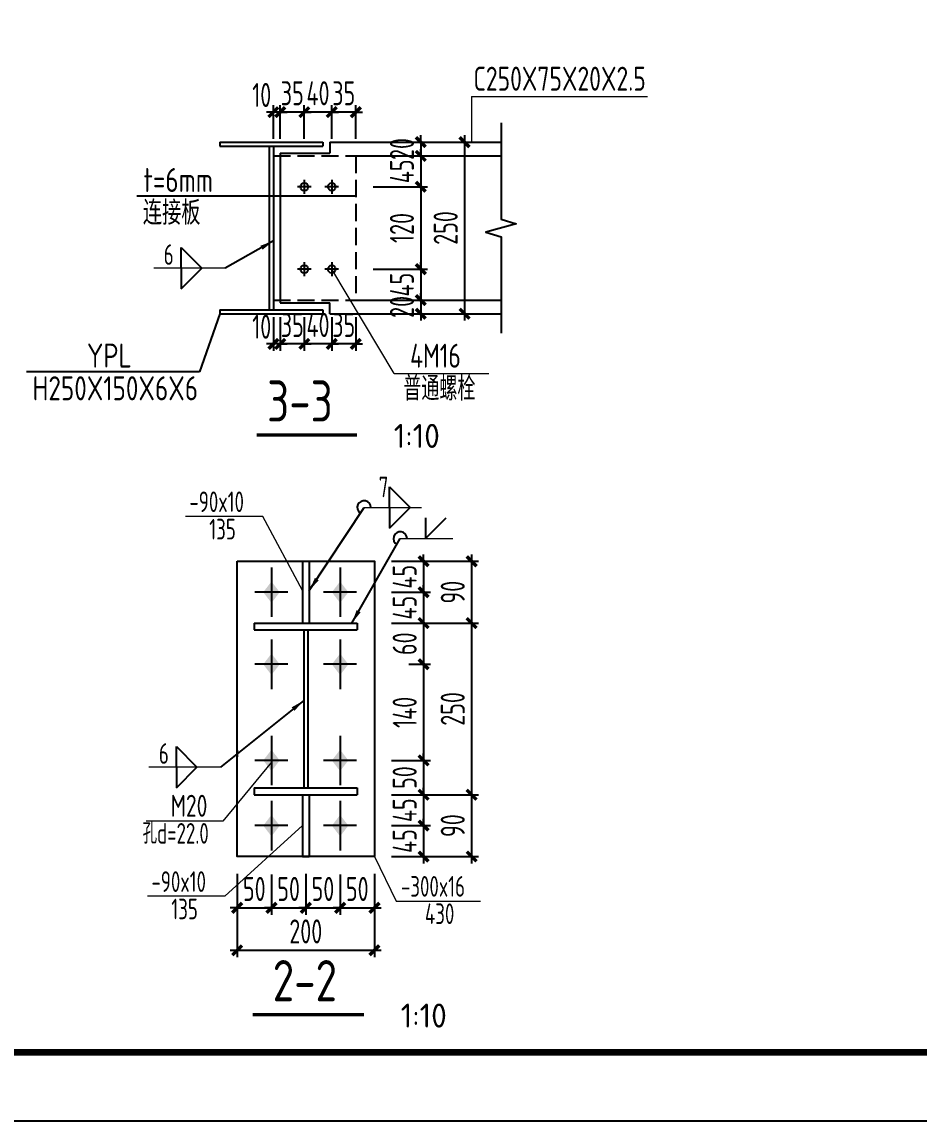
# Model space of a CAD drawing. Extents: x -3102990 to -851544, y -5293060 to -2540151.
# Drawn here: x -1996433 to -1983364, y -2672902 to -2656895 of the extents above; entities that cross this region are included whole.
import ezdxf

# ---------------------------------------------------------------- set-up
doc = ezdxf.new("R2010")
doc.units = 0
doc.header["$LTSCALE"] = 1000
doc.header["$PDMODE"] = 1
doc.linetypes.add('DASH', pattern=[0.35, 0.25, -0.1])
doc.linetypes.add('DOTE', pattern=[2.42, 2, -0.2, 0.02, -0.2])
doc.layers.get('0').update_dxf_attribs({"linetype": 'CONTINUOUS'})
doc.layers.get('Defpoints').update_dxf_attribs({"linetype": 'CONTINUOUS'})
for name, color, linetype in [('10', 7, 'CONTINUOUS'), ('AXIS', 253, 'DOTE'), ('BEAM', 4, 'CONTINUOUS'), ('COLU', 7, 'CONTINUOUS'), ('DIM', 3, 'CONTINUOUS'), ('NUM', 7, 'CONTINUOUS'), ('PUB_TITLE', 4, 'CONTINUOUS'), ('TEXT', 7, 'CONTINUOUS'), ('THIN', 7, 'CONTINUOUS'), ('WELD', 7, 'CONTINUOUS')]:
    doc.layers.add(name, color=color, linetype=linetype)
doc.layers.add('yichutu', color=7, linetype='CONTINUOUS', true_color=0xffffff, plot=False)
doc.styles.add('TSSD_Dimension', font='tssdeng.shx', dxfattribs={"width": 0.7, "bigfont": 'Hztxt.shx'})
doc.styles.add('TSSD_Label', font='tssdeng.shx', dxfattribs={"width": 0.75, "bigfont": 'hztxt.shx'})
doc.styles.add('TSSD_Norm', font='Tssdeng.shx', dxfattribs={"width": 0.75, "bigfont": 'hztxt.shx'})
doc.styles.add('TSSD_Rein', font='Tssdeng.shx', dxfattribs={"width": 0.75, "bigfont": 'hztxt.shx'})
doc.dimstyles.new('TSSD_10_100', dxfattribs={"dimtxt": 350, "dimasz": 100, "dimexe": 100, "dimexo": 250, "dimgap": 100, "dimtad": 1, "dimdec": 0, "dimlfac": 0.1, "dimzin": 0, "dimdsep": 46, "dimtxsty": 'TSSD_Dimension', "dimblk": 'ARCHTICK', "dimcen": 0, "dimdle": 100, "dimclrt": 7, "dimadec": 0, "dimazin": 0, "dimtfac": 1, "dimtdec": 0, "dimtix": 1, "dimtmove": 2, "dimatfit": 3, "dimldrblk": 'ARCHTICK', "dimfxl": 1, "dimtolj": 1, "dimtzin": 0, "dimarcsym": 0})
doc.dimstyles.new('TSSD_LEADER_STYLE_200.0', dxfattribs={"dimtxt": 700, "dimasz": 200, "dimexe": 200, "dimexo": 500, "dimgap": 0.09, "dimtad": 0, "dimtih": 1, "dimtoh": 1, "dimdec": 4, "dimzin": 0, "dimdsep": 46, "dimtxsty": 'Standard', "dimcen": 0.09, "dimdle": 200, "dimclrt": 7, "dimadec": 0, "dimazin": 0, "dimtfac": 1, "dimtdec": 4, "dimtofl": 0, "dimtmove": 0, "dimatfit": 3, "dimfxl": 1, "dimtolj": 1, "dimtzin": 0, "dimarcsym": 0})

# ---------------------------------------------------------------- blocks, each defined once
blk = doc.blocks.new('A$C5C7C78FF')
at = {"layer": '10', "color": 0}
blk.add_solid([(27, -141, -192), (-73, -11, -192), (127, -11, -192), (27, 119, -192)], dxfattribs=at)
at = {"layer": 'AXIS', "color": 0, "linetype": 'ByBlock'}
for p, q in [((27, -311, -192), (27, 289, -192)), ((227, -11, -192), (-173, -11, -192))]:
    blk.add_line(p, q, dxfattribs=at)
blk = doc.blocks.new('_ArchTick')
at = {"color": 0, "const_width": 0.5}
blk.add_lwpolyline([(-0.71, -0.71), (0.71, 0.71)], dxfattribs=at)
blk = doc.blocks.new('*D2601')
at = {"layer": 'Defpoints', "color": 0}
for p in [(-1991298, -2664750), (-1991298, -2665200), (-1990582, -2665200)]:
    blk.add_point(p, dxfattribs=at)
at = {"layer": 'DIM', "color": 0, "lineweight": -2}
for p, q in [((-1991048, -2664750), (-1990482, -2664750)), ((-1990582, -2664750), (-1990582, -2664650)), ((-1990582, -2664750), (-1990582, -2665200)), ((-1991048, -2665200), (-1990482, -2665200)), ((-1990582, -2665200), (-1990582, -2665300))]:
    blk.add_line(p, q, dxfattribs=at)
at = {"layer": 'DIM', "color": 0, "lineweight": -2, "xscale": 100, "yscale": 100, "zscale": 100}
for p, rotation in [((-1990582, -2664750), 270), ((-1990582, -2665200), 90)]:
    blk.add_blockref('_ArchTick', p, dxfattribs=dict(at, rotation=rotation))
at = {"layer": 'DIM', "color": 7, "insert": (-1990857, -2664975), "char_height": 350, "attachment_point": 5, "rotation": 90, "style": 'TSSD_Dimension'}
blk.add_mtext('\\A1;45', dxfattribs=at)
blk = doc.blocks.new('*D2602')
at = {"layer": 'Defpoints', "color": 0}
for p in [(-1991298, -2665200), (-1991298, -2665650), (-1990582, -2665650)]:
    blk.add_point(p, dxfattribs=at)
at = {"layer": 'DIM', "color": 0, "lineweight": -2}
for p, q in [((-1990582, -2665200), (-1990582, -2665100)), ((-1991048, -2665200), (-1990482, -2665200)), ((-1990582, -2665200), (-1990582, -2665650)), ((-1991048, -2665650), (-1990482, -2665650)), ((-1990582, -2665650), (-1990582, -2665750))]:
    blk.add_line(p, q, dxfattribs=at)
at = {"layer": 'DIM', "color": 0, "lineweight": -2, "xscale": 100, "yscale": 100, "zscale": 100}
for p, rotation in [((-1990582, -2665200), 270), ((-1990582, -2665650), 90)]:
    blk.add_blockref('_ArchTick', p, dxfattribs=dict(at, rotation=rotation))
at = {"layer": 'DIM', "color": 7, "insert": (-1990857, -2665425), "char_height": 350, "attachment_point": 5, "rotation": 90, "style": 'TSSD_Dimension'}
blk.add_mtext('\\A1;45', dxfattribs=at)
blk = doc.blocks.new('*D2603')
at = {"layer": 'Defpoints', "color": 0}
for p in [(-1991298, -2667650), (-1991298, -2668150), (-1990582, -2668150)]:
    blk.add_point(p, dxfattribs=at)
at = {"layer": 'DIM', "color": 0, "lineweight": -2}
for p, q in [((-1991048, -2667650), (-1990482, -2667650)), ((-1990582, -2667650), (-1990582, -2667550)), ((-1990582, -2667650), (-1990582, -2668150)), ((-1991048, -2668150), (-1990482, -2668150)), ((-1990582, -2668150), (-1990582, -2668250))]:
    blk.add_line(p, q, dxfattribs=at)
at = {"layer": 'DIM', "color": 0, "lineweight": -2, "xscale": 100, "yscale": 100, "zscale": 100}
for p, rotation in [((-1990582, -2667650), 270), ((-1990582, -2668150), 90)]:
    blk.add_blockref('_ArchTick', p, dxfattribs=dict(at, rotation=rotation))
at = {"layer": 'DIM', "color": 7, "insert": (-1990857, -2667900), "char_height": 350, "attachment_point": 5, "rotation": 90, "style": 'TSSD_Dimension'}
blk.add_mtext('\\A1;50', dxfattribs=at)
blk = doc.blocks.new('*D2604')
at = {"layer": 'Defpoints', "color": 0}
for p in [(-1991298, -2668150), (-1991298, -2668600), (-1990582, -2668600)]:
    blk.add_point(p, dxfattribs=at)
at = {"layer": 'DIM', "color": 0, "lineweight": -2}
for p, q in [((-1991048, -2668150), (-1990482, -2668150)), ((-1990582, -2668150), (-1990582, -2668050)), ((-1990582, -2668150), (-1990582, -2668600)), ((-1991048, -2668600), (-1990482, -2668600)), ((-1990582, -2668600), (-1990582, -2668700))]:
    blk.add_line(p, q, dxfattribs=at)
at = {"layer": 'DIM', "color": 0, "lineweight": -2, "xscale": 100, "yscale": 100, "zscale": 100}
for p, rotation in [((-1990582, -2668150), 270), ((-1990582, -2668600), 90)]:
    blk.add_blockref('_ArchTick', p, dxfattribs=dict(at, rotation=rotation))
at = {"layer": 'DIM', "color": 7, "insert": (-1990857, -2668375), "char_height": 350, "attachment_point": 5, "rotation": 90, "style": 'TSSD_Dimension'}
blk.add_mtext('\\A1;45', dxfattribs=at)
blk = doc.blocks.new('*D2605')
at = {"layer": 'Defpoints', "color": 0}
for p in [(-1991298, -2668600), (-1991298, -2669050), (-1990582, -2669050)]:
    blk.add_point(p, dxfattribs=at)
at = {"layer": 'DIM', "color": 0, "lineweight": -2}
for p, q in [((-1991048, -2668600), (-1990482, -2668600)), ((-1990582, -2668600), (-1990582, -2668500)), ((-1990582, -2668600), (-1990582, -2669050)), ((-1991048, -2669050), (-1990482, -2669050)), ((-1990582, -2669050), (-1990582, -2669150))]:
    blk.add_line(p, q, dxfattribs=at)
at = {"layer": 'DIM', "color": 0, "lineweight": -2, "xscale": 100, "yscale": 100, "zscale": 100}
for p, rotation in [((-1990582, -2668600), 270), ((-1990582, -2669050), 90)]:
    blk.add_blockref('_ArchTick', p, dxfattribs=dict(at, rotation=rotation))
at = {"layer": 'DIM', "color": 7, "insert": (-1990857, -2668825), "char_height": 350, "attachment_point": 5, "rotation": 90, "style": 'TSSD_Dimension'}
blk.add_mtext('\\A1;45', dxfattribs=at)
blk = doc.blocks.new('*D2606')
at = {"layer": 'Defpoints', "color": 0}
for p in [(-1993298, -2669050), (-1992798, -2669060), (-1992798, -2669797)]:
    blk.add_point(p, dxfattribs=at)
at = {"layer": 'DIM', "color": 0, "lineweight": -2}
for p, q in [((-1993298, -2669300), (-1993298, -2669897)), ((-1992798, -2669310), (-1992798, -2669897)), ((-1993298, -2669797), (-1993398, -2669797)), ((-1993298, -2669797), (-1992798, -2669797)), ((-1992798, -2669797), (-1992698, -2669797))]:
    blk.add_line(p, q, dxfattribs=at)
at = {"layer": 'DIM', "color": 0, "lineweight": -2, "xscale": 100, "yscale": 100, "zscale": 100}
blk.add_blockref('_ArchTick', (-1993298, -2669797), dxfattribs=at)
at = {"layer": 'DIM', "color": 0, "lineweight": -2, "xscale": 100, "yscale": 100, "zscale": 100, "rotation": 180}
blk.add_blockref('_ArchTick', (-1992798, -2669797), dxfattribs=at)
at = {"layer": 'DIM', "color": 7, "insert": (-1993048, -2669522), "char_height": 350, "attachment_point": 5, "style": 'TSSD_Dimension'}
blk.add_mtext('\\A1;50', dxfattribs=at)
blk = doc.blocks.new('*D2607')
at = {"layer": 'Defpoints', "color": 0}
for p in [(-1992798, -2669060), (-1992298, -2669050), (-1992298, -2669797)]:
    blk.add_point(p, dxfattribs=at)
at = {"layer": 'DIM', "color": 0, "lineweight": -2}
for p, q in [((-1992798, -2669310), (-1992798, -2669897)), ((-1992298, -2669300), (-1992298, -2669897)), ((-1992798, -2669797), (-1992898, -2669797)), ((-1992798, -2669797), (-1992298, -2669797)), ((-1992298, -2669797), (-1992198, -2669797))]:
    blk.add_line(p, q, dxfattribs=at)
at = {"layer": 'DIM', "color": 0, "lineweight": -2, "xscale": 100, "yscale": 100, "zscale": 100}
blk.add_blockref('_ArchTick', (-1992798, -2669797), dxfattribs=at)
at = {"layer": 'DIM', "color": 0, "lineweight": -2, "xscale": 100, "yscale": 100, "zscale": 100, "rotation": 180}
blk.add_blockref('_ArchTick', (-1992298, -2669797), dxfattribs=at)
at = {"layer": 'DIM', "color": 7, "insert": (-1992548, -2669522), "char_height": 350, "attachment_point": 5, "style": 'TSSD_Dimension'}
blk.add_mtext('\\A1;50', dxfattribs=at)
blk = doc.blocks.new('*D2608')
at = {"layer": 'Defpoints', "color": 0}
for p in [(-1992298, -2669050), (-1991798, -2669060), (-1991798, -2669797)]:
    blk.add_point(p, dxfattribs=at)
at = {"layer": 'DIM', "color": 0, "lineweight": -2}
for p, q in [((-1992298, -2669300), (-1992298, -2669897)), ((-1991798, -2669310), (-1991798, -2669897)), ((-1992298, -2669797), (-1992398, -2669797)), ((-1992298, -2669797), (-1991798, -2669797)), ((-1991798, -2669797), (-1991698, -2669797))]:
    blk.add_line(p, q, dxfattribs=at)
at = {"layer": 'DIM', "color": 0, "lineweight": -2, "xscale": 100, "yscale": 100, "zscale": 100}
blk.add_blockref('_ArchTick', (-1992298, -2669797), dxfattribs=at)
at = {"layer": 'DIM', "color": 0, "lineweight": -2, "xscale": 100, "yscale": 100, "zscale": 100, "rotation": 180}
blk.add_blockref('_ArchTick', (-1991798, -2669797), dxfattribs=at)
at = {"layer": 'DIM', "color": 7, "insert": (-1992048, -2669522), "char_height": 350, "attachment_point": 5, "style": 'TSSD_Dimension'}
blk.add_mtext('\\A1;50', dxfattribs=at)
blk = doc.blocks.new('*D2609')
at = {"layer": 'Defpoints', "color": 0}
for p in [(-1991798, -2669060), (-1991298, -2669050), (-1991298, -2669797)]:
    blk.add_point(p, dxfattribs=at)
at = {"layer": 'DIM', "color": 0, "lineweight": -2}
for p, q in [((-1991798, -2669310), (-1991798, -2669897)), ((-1991298, -2669300), (-1991298, -2669897)), ((-1991798, -2669797), (-1991898, -2669797)), ((-1991798, -2669797), (-1991298, -2669797)), ((-1991298, -2669797), (-1991198, -2669797))]:
    blk.add_line(p, q, dxfattribs=at)
at = {"layer": 'DIM', "color": 0, "lineweight": -2, "xscale": 100, "yscale": 100, "zscale": 100}
blk.add_blockref('_ArchTick', (-1991798, -2669797), dxfattribs=at)
at = {"layer": 'DIM', "color": 0, "lineweight": -2, "xscale": 100, "yscale": 100, "zscale": 100, "rotation": 180}
blk.add_blockref('_ArchTick', (-1991298, -2669797), dxfattribs=at)
at = {"layer": 'DIM', "color": 7, "insert": (-1991548, -2669522), "char_height": 350, "attachment_point": 5, "style": 'TSSD_Dimension'}
blk.add_mtext('\\A1;50', dxfattribs=at)
blk = doc.blocks.new('*D2610')
at = {"layer": 'Defpoints', "color": 0}
for p in [(-1993298, -2669050), (-1991298, -2669050), (-1991298, -2670416)]:
    blk.add_point(p, dxfattribs=at)
at = {"layer": 'DIM', "color": 0, "lineweight": -2}
for p, q in [((-1993298, -2669300), (-1993298, -2670516)), ((-1991298, -2669300), (-1991298, -2670516)), ((-1993398, -2670416), (-1991198, -2670416))]:
    blk.add_line(p, q, dxfattribs=at)
at = {"layer": 'DIM', "color": 0, "lineweight": -2, "xscale": 100, "yscale": 100, "zscale": 100, "rotation": 180}
blk.add_blockref('_ArchTick', (-1993298, -2670416), dxfattribs=at)
at = {"layer": 'DIM', "color": 0, "lineweight": -2, "xscale": 100, "yscale": 100, "zscale": 100}
blk.add_blockref('_ArchTick', (-1991298, -2670416), dxfattribs=at)
at = {"layer": 'DIM', "color": 7, "insert": (-1992298, -2670141), "char_height": 350, "attachment_point": 5, "style": 'TSSD_Dimension'}
blk.add_mtext('\\A1;200', dxfattribs=at)
blk = doc.blocks.new('*D2611')
at = {"layer": 'Defpoints', "color": 0}
for p in [(-1991298, -2665650), (-1991298, -2668150), (-1989882, -2668150)]:
    blk.add_point(p, dxfattribs=at)
at = {"layer": 'DIM', "color": 0, "lineweight": -2}
for p, q in [((-1989882, -2665550), (-1989882, -2668250)), ((-1991048, -2665650), (-1989782, -2665650)), ((-1991048, -2668150), (-1989782, -2668150))]:
    blk.add_line(p, q, dxfattribs=at)
at = {"layer": 'DIM', "color": 0, "lineweight": -2, "xscale": 100, "yscale": 100, "zscale": 100}
for p, rotation in [((-1989882, -2665650), 90), ((-1989882, -2668150), 270)]:
    blk.add_blockref('_ArchTick', p, dxfattribs=dict(at, rotation=rotation))
at = {"layer": 'DIM', "color": 7, "insert": (-1990157, -2666900), "char_height": 350, "attachment_point": 5, "rotation": 90, "style": 'TSSD_Dimension'}
blk.add_mtext('\\A1;250', dxfattribs=at)
blk = doc.blocks.new('_WELD004')
at = {"color": 0, "linetype": 'ByBlock'}
for p, q in [((0, 1), (1, 0)), ((0, 0), (0, 1))]:
    blk.add_line(p, q, dxfattribs=at)
blk = doc.blocks.new('*D2612')
at = {"layer": 'Defpoints', "color": 0}
for p in [(-1991298, -2664750), (-1991298, -2665650), (-1989882, -2665650)]:
    blk.add_point(p, dxfattribs=at)
at = {"layer": 'DIM', "color": 0, "lineweight": -2}
for p, q in [((-1991048, -2664750), (-1989782, -2664750)), ((-1989882, -2664650), (-1989882, -2665750)), ((-1991048, -2665650), (-1989782, -2665650))]:
    blk.add_line(p, q, dxfattribs=at)
at = {"layer": 'DIM', "color": 0, "lineweight": -2, "xscale": 100, "yscale": 100, "zscale": 100}
for p, rotation in [((-1989882, -2664750), 90), ((-1989882, -2665650), 270)]:
    blk.add_blockref('_ArchTick', p, dxfattribs=dict(at, rotation=rotation))
at = {"layer": 'DIM', "color": 7, "insert": (-1990157, -2665200), "char_height": 350, "attachment_point": 5, "rotation": 90, "style": 'TSSD_Dimension'}
blk.add_mtext('\\A1;90', dxfattribs=at)
blk = doc.blocks.new('*D2613')
at = {"layer": 'Defpoints', "color": 0}
for p in [(-1991298, -2668150), (-1991298, -2669050), (-1989882, -2669050)]:
    blk.add_point(p, dxfattribs=at)
at = {"layer": 'DIM', "color": 0, "lineweight": -2}
for p, q in [((-1991048, -2668150), (-1989782, -2668150)), ((-1989882, -2668050), (-1989882, -2669150)), ((-1991048, -2669050), (-1989782, -2669050))]:
    blk.add_line(p, q, dxfattribs=at)
at = {"layer": 'DIM', "color": 0, "lineweight": -2, "xscale": 100, "yscale": 100, "zscale": 100}
for p, rotation in [((-1989882, -2668150), 90), ((-1989882, -2669050), 270)]:
    blk.add_blockref('_ArchTick', p, dxfattribs=dict(at, rotation=rotation))
at = {"layer": 'DIM', "color": 7, "insert": (-1990157, -2668600), "char_height": 350, "attachment_point": 5, "rotation": 90, "style": 'TSSD_Dimension'}
blk.add_mtext('\\A1;90', dxfattribs=at)
blk = doc.blocks.new('*D2614')
at = {"layer": 'Defpoints', "color": 0}
for p in [(-1991048, -2665650), (-1991048, -2666250), (-1990582, -2666250)]:
    blk.add_point(p, dxfattribs=at)
at = {"layer": 'DIM', "color": 0, "lineweight": -2}
for p, q in [((-1990582, -2665550), (-1990582, -2666350)), ((-1990798, -2665650), (-1990482, -2665650)), ((-1990798, -2666250), (-1990482, -2666250))]:
    blk.add_line(p, q, dxfattribs=at)
at = {"layer": 'DIM', "color": 0, "lineweight": -2, "xscale": 100, "yscale": 100, "zscale": 100}
for p, rotation in [((-1990582, -2665650), 90), ((-1990582, -2666250), 270)]:
    blk.add_blockref('_ArchTick', p, dxfattribs=dict(at, rotation=rotation))
at = {"layer": 'DIM', "color": 7, "insert": (-1990857, -2665950), "char_height": 350, "attachment_point": 5, "rotation": 90, "style": 'TSSD_Dimension'}
blk.add_mtext('\\A1;60', dxfattribs=at)
blk = doc.blocks.new('*D2615')
at = {"layer": 'Defpoints', "color": 0}
for p in [(-1991048, -2666250), (-1991048, -2667650), (-1990582, -2667650)]:
    blk.add_point(p, dxfattribs=at)
at = {"layer": 'DIM', "color": 0, "lineweight": -2}
for p, q in [((-1990582, -2666150), (-1990582, -2667750)), ((-1990798, -2666250), (-1990482, -2666250)), ((-1990798, -2667650), (-1990482, -2667650))]:
    blk.add_line(p, q, dxfattribs=at)
at = {"layer": 'DIM', "color": 0, "lineweight": -2, "xscale": 100, "yscale": 100, "zscale": 100}
for p, rotation in [((-1990582, -2666250), 90), ((-1990582, -2667650), 270)]:
    blk.add_blockref('_ArchTick', p, dxfattribs=dict(at, rotation=rotation))
at = {"layer": 'DIM', "color": 7, "insert": (-1990857, -2666950), "char_height": 350, "attachment_point": 5, "rotation": 90, "style": 'TSSD_Dimension'}
blk.add_mtext('\\A1;140', dxfattribs=at)
blk = doc.blocks.new('A$C3073000E')
at = {"layer": 'THIN', "color": 1}
for p, q in [((116, 1), (-172, 1)), ((-28, 145), (-28, -143))]:
    blk.add_line(p, q, dxfattribs=at)
blk.add_circle((-28, 1), 80, dxfattribs=at)
blk = doc.blocks.new('*D2616')
at = {"layer": 'Defpoints', "color": 0}
for p in [(-1991566, -2658645), (-1991566, -2658845), (-1990623, -2658845)]:
    blk.add_point(p, dxfattribs=at)
at = {"layer": 'DIM', "color": 0, "lineweight": -2}
for p, q in [((-1990623, -2658645), (-1990623, -2658545)), ((-1991316, -2658645), (-1990523, -2658645)), ((-1990623, -2658645), (-1990623, -2658845)), ((-1991316, -2658845), (-1990523, -2658845)), ((-1990623, -2658845), (-1990623, -2658945))]:
    blk.add_line(p, q, dxfattribs=at)
at = {"layer": 'DIM', "color": 0, "lineweight": -2, "xscale": 100, "yscale": 100, "zscale": 100}
for p, rotation in [((-1990623, -2658645), 270), ((-1990623, -2658845), 90)]:
    blk.add_blockref('_ArchTick', p, dxfattribs=dict(at, rotation=rotation))
at = {"layer": 'DIM', "color": 7, "insert": (-1990898, -2658745), "char_height": 350, "attachment_point": 5, "rotation": 90, "style": 'TSSD_Dimension'}
blk.add_mtext('\\A1;20', dxfattribs=at)
blk = doc.blocks.new('*D2617')
at = {"layer": 'Defpoints', "color": 0}
for p in [(-1991566, -2658845), (-1991566, -2659295), (-1990623, -2659295)]:
    blk.add_point(p, dxfattribs=at)
at = {"layer": 'DIM', "color": 0, "lineweight": -2}
for p, q in [((-1991316, -2658845), (-1990523, -2658845)), ((-1990623, -2658845), (-1990623, -2658745)), ((-1990623, -2658845), (-1990623, -2659295)), ((-1991316, -2659295), (-1990523, -2659295)), ((-1990623, -2659295), (-1990623, -2659395))]:
    blk.add_line(p, q, dxfattribs=at)
at = {"layer": 'DIM', "color": 0, "lineweight": -2, "xscale": 100, "yscale": 100, "zscale": 100}
for p, rotation in [((-1990623, -2658845), 270), ((-1990623, -2659295), 90)]:
    blk.add_blockref('_ArchTick', p, dxfattribs=dict(at, rotation=rotation))
at = {"layer": 'DIM', "color": 7, "insert": (-1990898, -2659070), "char_height": 350, "attachment_point": 5, "rotation": 90, "style": 'TSSD_Dimension'}
blk.add_mtext('\\A1;45', dxfattribs=at)
blk = doc.blocks.new('*D2618')
at = {"layer": 'Defpoints', "color": 0}
for p in [(-1991566, -2659295), (-1991566, -2660495), (-1990623, -2660495)]:
    blk.add_point(p, dxfattribs=at)
at = {"layer": 'DIM', "color": 0, "lineweight": -2}
for p, q in [((-1990623, -2659195), (-1990623, -2660595)), ((-1991316, -2659295), (-1990523, -2659295)), ((-1991316, -2660495), (-1990523, -2660495))]:
    blk.add_line(p, q, dxfattribs=at)
at = {"layer": 'DIM', "color": 0, "lineweight": -2, "xscale": 100, "yscale": 100, "zscale": 100}
for p, rotation in [((-1990623, -2659295), 90), ((-1990623, -2660495), 270)]:
    blk.add_blockref('_ArchTick', p, dxfattribs=dict(at, rotation=rotation))
at = {"layer": 'DIM', "color": 7, "insert": (-1990898, -2659895), "char_height": 350, "attachment_point": 5, "rotation": 90, "style": 'TSSD_Dimension'}
blk.add_mtext('\\A1;120', dxfattribs=at)
blk = doc.blocks.new('*D2619')
at = {"layer": 'Defpoints', "color": 0}
for p in [(-1991566, -2660495), (-1991566, -2660945), (-1990623, -2660945)]:
    blk.add_point(p, dxfattribs=at)
at = {"layer": 'DIM', "color": 0, "lineweight": -2}
for p, q in [((-1990623, -2660495), (-1990623, -2660395)), ((-1991316, -2660495), (-1990523, -2660495)), ((-1990623, -2660495), (-1990623, -2660945)), ((-1991316, -2660945), (-1990523, -2660945)), ((-1990623, -2660945), (-1990623, -2661045))]:
    blk.add_line(p, q, dxfattribs=at)
at = {"layer": 'DIM', "color": 0, "lineweight": -2, "xscale": 100, "yscale": 100, "zscale": 100}
for p, rotation in [((-1990623, -2660495), 270), ((-1990623, -2660945), 90)]:
    blk.add_blockref('_ArchTick', p, dxfattribs=dict(at, rotation=rotation))
at = {"layer": 'DIM', "color": 7, "insert": (-1990898, -2660720), "char_height": 350, "attachment_point": 5, "rotation": 90, "style": 'TSSD_Dimension'}
blk.add_mtext('\\A1;45', dxfattribs=at)
blk = doc.blocks.new('*D2620')
at = {"layer": 'Defpoints', "color": 0}
for p in [(-1991566, -2660945), (-1991566, -2661145), (-1990623, -2661145)]:
    blk.add_point(p, dxfattribs=at)
at = {"layer": 'DIM', "color": 0, "lineweight": -2}
for p, q in [((-1991316, -2660945), (-1990523, -2660945)), ((-1990623, -2660945), (-1990623, -2660845)), ((-1990623, -2660945), (-1990623, -2661145)), ((-1991316, -2661145), (-1990523, -2661145)), ((-1990623, -2661145), (-1990623, -2661245))]:
    blk.add_line(p, q, dxfattribs=at)
at = {"layer": 'DIM', "color": 0, "lineweight": -2, "xscale": 100, "yscale": 100, "zscale": 100}
for p, rotation in [((-1990623, -2660945), 270), ((-1990623, -2661145), 90)]:
    blk.add_blockref('_ArchTick', p, dxfattribs=dict(at, rotation=rotation))
at = {"layer": 'DIM', "color": 7, "insert": (-1990898, -2661045), "char_height": 350, "attachment_point": 5, "rotation": 90, "style": 'TSSD_Dimension'}
blk.add_mtext('\\A1;20', dxfattribs=at)
blk = doc.blocks.new('*D2621')
at = {"layer": 'Defpoints', "color": 0}
for p in [(-1991920, -2658208), (-1991920, -2658845), (-1991570, -2658845)]:
    blk.add_point(p, dxfattribs=at)
at = {"layer": 'DIM', "color": 0, "lineweight": -2}
for p, q in [((-1991920, -2658208), (-1992020, -2658208)), ((-1991920, -2658595), (-1991920, -2658108)), ((-1991570, -2658208), (-1991920, -2658208)), ((-1991570, -2658595), (-1991570, -2658108)), ((-1991570, -2658208), (-1991470, -2658208))]:
    blk.add_line(p, q, dxfattribs=at)
at = {"layer": 'DIM', "color": 0, "lineweight": -2, "xscale": 100, "yscale": 100, "zscale": 100}
blk.add_blockref('_ArchTick', (-1991920, -2658208), dxfattribs=at)
at = {"layer": 'DIM', "color": 0, "lineweight": -2, "xscale": 100, "yscale": 100, "zscale": 100, "rotation": 180}
blk.add_blockref('_ArchTick', (-1991570, -2658208), dxfattribs=at)
at = {"layer": 'DIM', "color": 7, "insert": (-1991745, -2657933), "char_height": 350, "attachment_point": 5, "style": 'TSSD_Dimension'}
blk.add_mtext('\\A1;35', dxfattribs=at)
blk = doc.blocks.new('*D2622')
at = {"layer": 'Defpoints', "color": 0}
for p in [(-1992320, -2658208), (-1992320, -2658845), (-1991920, -2658845)]:
    blk.add_point(p, dxfattribs=at)
at = {"layer": 'DIM', "color": 0, "lineweight": -2}
for p, q in [((-1992320, -2658208), (-1992420, -2658208)), ((-1992320, -2658595), (-1992320, -2658108)), ((-1991920, -2658208), (-1992320, -2658208)), ((-1991920, -2658595), (-1991920, -2658108)), ((-1991920, -2658208), (-1991820, -2658208))]:
    blk.add_line(p, q, dxfattribs=at)
at = {"layer": 'DIM', "color": 0, "lineweight": -2, "xscale": 100, "yscale": 100, "zscale": 100}
blk.add_blockref('_ArchTick', (-1992320, -2658208), dxfattribs=at)
at = {"layer": 'DIM', "color": 0, "lineweight": -2, "xscale": 100, "yscale": 100, "zscale": 100, "rotation": 180}
blk.add_blockref('_ArchTick', (-1991920, -2658208), dxfattribs=at)
at = {"layer": 'DIM', "color": 7, "insert": (-1992120, -2657933), "char_height": 350, "attachment_point": 5, "style": 'TSSD_Dimension'}
blk.add_mtext('\\A1;40', dxfattribs=at)
blk = doc.blocks.new('*D2623')
at = {"layer": 'Defpoints', "color": 0}
for p in [(-1992670, -2658208), (-1992670, -2658845), (-1992320, -2658845)]:
    blk.add_point(p, dxfattribs=at)
at = {"layer": 'DIM', "color": 0, "lineweight": -2}
for p, q in [((-1992670, -2658208), (-1992770, -2658208)), ((-1992670, -2658595), (-1992670, -2658108)), ((-1992320, -2658208), (-1992670, -2658208)), ((-1992320, -2658595), (-1992320, -2658108)), ((-1992320, -2658208), (-1992220, -2658208))]:
    blk.add_line(p, q, dxfattribs=at)
at = {"layer": 'DIM', "color": 0, "lineweight": -2, "xscale": 100, "yscale": 100, "zscale": 100}
blk.add_blockref('_ArchTick', (-1992670, -2658208), dxfattribs=at)
at = {"layer": 'DIM', "color": 0, "lineweight": -2, "xscale": 100, "yscale": 100, "zscale": 100, "rotation": 180}
blk.add_blockref('_ArchTick', (-1992320, -2658208), dxfattribs=at)
at = {"layer": 'DIM', "color": 7, "insert": (-1992495, -2657933), "char_height": 350, "attachment_point": 5, "style": 'TSSD_Dimension'}
blk.add_mtext('\\A1;35', dxfattribs=at)
blk = doc.blocks.new('*D2624')
at = {"layer": 'Defpoints', "color": 0}
for p in [(-1992770, -2658208), (-1992770, -2658845), (-1992670, -2658845)]:
    blk.add_point(p, dxfattribs=at)
at = {"layer": 'DIM', "color": 0, "lineweight": -2}
for p, q in [((-1992770, -2658208), (-1992870, -2658208)), ((-1992770, -2658595), (-1992770, -2658108)), ((-1992670, -2658208), (-1992770, -2658208)), ((-1992670, -2658595), (-1992670, -2658108)), ((-1992670, -2658208), (-1992570, -2658208))]:
    blk.add_line(p, q, dxfattribs=at)
at = {"layer": 'DIM', "color": 0, "lineweight": -2, "xscale": 100, "yscale": 100, "zscale": 100}
blk.add_blockref('_ArchTick', (-1992770, -2658208), dxfattribs=at)
at = {"layer": 'DIM', "color": 0, "lineweight": -2, "xscale": 100, "yscale": 100, "zscale": 100, "rotation": 180}
blk.add_blockref('_ArchTick', (-1992670, -2658208), dxfattribs=at)
at = {"layer": 'DIM', "color": 7, "insert": (-1992940, -2657958), "char_height": 350, "attachment_point": 5, "style": 'TSSD_Dimension'}
blk.add_mtext('\\A1;10', dxfattribs=at)
blk = doc.blocks.new('*D2625')
at = {"layer": 'Defpoints', "color": 0}
for p in [(-1991570, -2658645), (-1991570, -2661145), (-1989985, -2661145)]:
    blk.add_point(p, dxfattribs=at)
at = {"layer": 'DIM', "color": 0, "lineweight": -2}
for p, q in [((-1989985, -2658545), (-1989985, -2661245)), ((-1991320, -2658645), (-1989885, -2658645)), ((-1991320, -2661145), (-1989885, -2661145))]:
    blk.add_line(p, q, dxfattribs=at)
at = {"layer": 'DIM', "color": 0, "lineweight": -2, "xscale": 100, "yscale": 100, "zscale": 100}
for p, rotation in [((-1989985, -2658645), 90), ((-1989985, -2661145), 270)]:
    blk.add_blockref('_ArchTick', p, dxfattribs=dict(at, rotation=rotation))
at = {"layer": 'DIM', "color": 7, "insert": (-1990260, -2659895), "char_height": 350, "attachment_point": 5, "rotation": 90, "style": 'TSSD_Dimension'}
blk.add_mtext('\\A1;250', dxfattribs=at)
blk = doc.blocks.new('*D2626')
at = {"layer": 'Defpoints', "color": 0}
for p in [(-1991920, -2660945), (-1991570, -2660945), (-1991920, -2661583)]:
    blk.add_point(p, dxfattribs=at)
at = {"layer": 'DIM', "color": 0, "lineweight": -2}
for p, q in [((-1991920, -2661195), (-1991920, -2661683)), ((-1991570, -2661195), (-1991570, -2661683)), ((-1991920, -2661583), (-1992020, -2661583)), ((-1991570, -2661583), (-1991920, -2661583)), ((-1991570, -2661583), (-1991470, -2661583))]:
    blk.add_line(p, q, dxfattribs=at)
at = {"layer": 'DIM', "color": 0, "lineweight": -2, "xscale": 100, "yscale": 100, "zscale": 100}
blk.add_blockref('_ArchTick', (-1991920, -2661583), dxfattribs=at)
at = {"layer": 'DIM', "color": 0, "lineweight": -2, "xscale": 100, "yscale": 100, "zscale": 100, "rotation": 180}
blk.add_blockref('_ArchTick', (-1991570, -2661583), dxfattribs=at)
at = {"layer": 'DIM', "color": 7, "insert": (-1991745, -2661308), "char_height": 350, "attachment_point": 5, "style": 'TSSD_Dimension'}
blk.add_mtext('\\A1;35', dxfattribs=at)
blk = doc.blocks.new('*D2627')
at = {"layer": 'Defpoints', "color": 0}
for p in [(-1992320, -2660945), (-1991920, -2660945), (-1992320, -2661583)]:
    blk.add_point(p, dxfattribs=at)
at = {"layer": 'DIM', "color": 0, "lineweight": -2}
for p, q in [((-1992320, -2661195), (-1992320, -2661683)), ((-1991920, -2661195), (-1991920, -2661683)), ((-1992320, -2661583), (-1992420, -2661583)), ((-1991920, -2661583), (-1992320, -2661583)), ((-1991920, -2661583), (-1991820, -2661583))]:
    blk.add_line(p, q, dxfattribs=at)
at = {"layer": 'DIM', "color": 0, "lineweight": -2, "xscale": 100, "yscale": 100, "zscale": 100}
blk.add_blockref('_ArchTick', (-1992320, -2661583), dxfattribs=at)
at = {"layer": 'DIM', "color": 0, "lineweight": -2, "xscale": 100, "yscale": 100, "zscale": 100, "rotation": 180}
blk.add_blockref('_ArchTick', (-1991920, -2661583), dxfattribs=at)
at = {"layer": 'DIM', "color": 7, "insert": (-1992120, -2661308), "char_height": 350, "attachment_point": 5, "style": 'TSSD_Dimension'}
blk.add_mtext('\\A1;40', dxfattribs=at)
blk = doc.blocks.new('*D2628')
at = {"layer": 'Defpoints', "color": 0}
for p in [(-1992670, -2660945), (-1992320, -2660945), (-1992670, -2661583)]:
    blk.add_point(p, dxfattribs=at)
at = {"layer": 'DIM', "color": 0, "lineweight": -2}
for p, q in [((-1992670, -2661195), (-1992670, -2661683)), ((-1992320, -2661195), (-1992320, -2661683)), ((-1992670, -2661583), (-1992770, -2661583)), ((-1992320, -2661583), (-1992670, -2661583)), ((-1992320, -2661583), (-1992220, -2661583))]:
    blk.add_line(p, q, dxfattribs=at)
at = {"layer": 'DIM', "color": 0, "lineweight": -2, "xscale": 100, "yscale": 100, "zscale": 100}
blk.add_blockref('_ArchTick', (-1992670, -2661583), dxfattribs=at)
at = {"layer": 'DIM', "color": 0, "lineweight": -2, "xscale": 100, "yscale": 100, "zscale": 100, "rotation": 180}
blk.add_blockref('_ArchTick', (-1992320, -2661583), dxfattribs=at)
at = {"layer": 'DIM', "color": 7, "insert": (-1992495, -2661308), "char_height": 350, "attachment_point": 5, "style": 'TSSD_Dimension'}
blk.add_mtext('\\A1;35', dxfattribs=at)
blk = doc.blocks.new('*D2629')
at = {"layer": 'Defpoints', "color": 0}
for p in [(-1992770, -2660945), (-1992670, -2660945), (-1992770, -2661583)]:
    blk.add_point(p, dxfattribs=at)
at = {"layer": 'DIM', "color": 0, "lineweight": -2}
for p, q in [((-1992770, -2661195), (-1992770, -2661683)), ((-1992670, -2661195), (-1992670, -2661683)), ((-1992770, -2661583), (-1992870, -2661583)), ((-1992670, -2661583), (-1992770, -2661583)), ((-1992670, -2661583), (-1992570, -2661583))]:
    blk.add_line(p, q, dxfattribs=at)
at = {"layer": 'DIM', "color": 0, "lineweight": -2, "xscale": 100, "yscale": 100, "zscale": 100}
blk.add_blockref('_ArchTick', (-1992770, -2661583), dxfattribs=at)
at = {"layer": 'DIM', "color": 0, "lineweight": -2, "xscale": 100, "yscale": 100, "zscale": 100, "rotation": 180}
blk.add_blockref('_ArchTick', (-1992670, -2661583), dxfattribs=at)
at = {"layer": 'DIM', "color": 7, "insert": (-1992940, -2661333), "char_height": 350, "attachment_point": 5, "style": 'TSSD_Dimension'}
blk.add_mtext('\\A1;10', dxfattribs=at)
blk = doc.blocks.new('A$C16496DF1')
at = {"layer": 'PUB_TITLE'}
blk.add_lwpolyline([(0, 0), (0, 42000), (104100, 42000), (104100, 0)], close=True, dxfattribs=at)
at = {"layer": 'PUB_TITLE', "const_width": 100}
blk.add_lwpolyline([(103100, 1000), (103100, 41000), (713, 41000), (713, 1000), (103100, 1000)], dxfattribs=at)
blk = doc.blocks.new('yct-1041-420-104100-42000-100-2006.0')
at = {"layer": 'yichutu', "color": 7, "true_color": 0xffffff}
blk.add_lwpolyline([(0, 0), (0, 42000), (104100, 42000), (104100, 0)], close=True, dxfattribs=at)

msp = doc.modelspace()

# ---------------------------------------------------------------- linework, layer by layer
at = {"layer": 'COLU', "color": 4, "linetype": 'ByBlock'}
for p, q in [((-1993550.21, -2658645.29, -288), (-1992050.21, -2658645.29, -288)), ((-1993550.21, -2658645.29, -288), (-1993550.21, -2658705.29, -288)), ((-1993550.21, -2658705.29, -288), (-1992050.21, -2658705.29, -288)), ((-1992850.21, -2658645.29, -288), (-1992750.21, -2658645.29, -288)), ((-1992830.21, -2658705.29, -288), (-1992830.21, -2661085.29, -288)), ((-1992770.21, -2658705.29, -288), (-1992770.21, -2661085.29, -288)), ((-1992050.21, -2658645.29, -288), (-1992050.21, -2658705.29, -288)), ((-1991950.21, -2658645.29, -288), (-1989452.66, -2658645.29, -288)), ((-1991950.21, -2658645.29, -288), (-1991950.21, -2658805.29, -288)), ((-1992670.21, -2658805.29, -288), (-1991950.21, -2658805.29, -288)), ((-1992670.21, -2658805.29, -288), (-1992670.21, -2660985.29, -288)), ((-1991570.21, -2658845.29, -288), (-1989452.66, -2658845.29, -288)), ((-1992830.21, -2660445.29, -288), (-1992830.21, -2660545.29, -288)), ((-1992770.21, -2660445.29, -288), (-1992770.21, -2660545.29, -288)), ((-1991570.21, -2660945.29, -288), (-1989452.66, -2660945.29, -288)), ((-1993550.21, -2661085.29, -288), (-1992050.21, -2661085.29, -288)), ((-1993550.21, -2661085.29, -288), (-1993550.21, -2661145.29, -288)), ((-1992670.21, -2660985.29, -288), (-1991950.21, -2660985.29, -288)), ((-1992050.21, -2661085.29, -288), (-1992050.21, -2661145.29, -288)), ((-1991950.21, -2661145.29, -288), (-1991950.21, -2660985.29, -288)), ((-1993550.21, -2661145.29, -288), (-1992050.21, -2661145.29, -288)), ((-1991950.21, -2661145.29, -288), (-1989452.66, -2661145.29, -288)), ((-1992347.79, -2664749.98, -288), (-1992347.79, -2665649.98, -288)), ((-1992247.79, -2664749.98, -288), (-1992247.79, -2665649.98, -288)), ((-1993047.79, -2665649.98, -288), (-1991547.79, -2665649.98, -288)), ((-1993047.79, -2665649.98, -288), (-1993047.79, -2665749.98, -288)), ((-1993047.79, -2665749.98, -288), (-1991547.79, -2665749.98, -288)), ((-1992347.79, -2665649.98, -288), (-1992247.79, -2665649.98, -288)), ((-1992327.79, -2665749.98, -288), (-1992327.79, -2668049.98, -288)), ((-1992267.79, -2665749.98, -288), (-1992267.79, -2668049.98, -288)), ((-1991547.79, -2665649.98, -288), (-1991547.79, -2665749.98, -288)), ((-1992327.79, -2667499.98, -288), (-1992327.79, -2667599.98, -288)), ((-1992267.79, -2667499.98, -288), (-1992267.79, -2667599.98, -288)), ((-1991297.79, -2667499.98, -288), (-1991297.79, -2667599.98, -288)), ((-1993047.79, -2668049.98, -288), (-1991547.79, -2668049.98, -288)), ((-1993047.79, -2668049.98, -288), (-1993047.79, -2668149.98, -288)), ((-1993047.79, -2668149.98, -288), (-1991547.79, -2668149.98, -288)), ((-1992347.79, -2668149.98, -288), (-1992347.79, -2669049.98, -288)), ((-1992247.79, -2668149.98, -288), (-1992247.79, -2669049.98, -288)), ((-1991547.79, -2668049.98, -288), (-1991547.79, -2668149.98, -288)), ((-1992347.79, -2669049.98, -288), (-1992247.79, -2669049.98, -288))]:
    msp.add_line(p, q, dxfattribs=at)
at = {"layer": 'COLU', "color": 4, "linetype": 'DASH'}
for p, q in [((-1992770.21, -2658845.29, -288), (-1991570.21, -2658845.29, -288)), ((-1991570.21, -2658845.29, -288), (-1991570.21, -2660945.29, -288)), ((-1992770.21, -2660945.29, -288), (-1991570.21, -2660945.29, -288))]:
    msp.add_line(p, q, dxfattribs=at)
at = {"layer": 'COLU'}
msp.add_line((-1993550.21, -2661145.29, -288), (-1993844.4, -2661987.95, -288), dxfattribs=at)
at = {"layer": 'COLU', "linetype": 'ByBlock', "lineweight": 9}
for p, q in [((-1992925.98, -2664096.71, -96), (-1994052.04, -2664096.71, -96)), ((-1992347.79, -2665174.98, -288), (-1992925.98, -2664096.71, -96)), ((-1992797.79, -2667677.08, -288), (-1993506.05, -2668534.08, -96)), ((-1992347.79, -2668599.98, -288), (-1993479, -2669629.16, -288)), ((-1991297.79, -2669049.98, -288), (-1990981.13, -2669698.49, -96)), ((-1993479, -2669629.16, -288), (-1994605.05, -2669629.16, -288)), ((-1990981.13, -2669698.49, -96), (-1989755.08, -2669698.49, -96))]:
    msp.add_line(p, q, dxfattribs=at)
at = {"layer": 'COLU', "linetype": 'ByBlock'}
msp.add_line((-1993297.79, -2667499.98, -288), (-1993297.79, -2667599.98, -288), dxfattribs=at)
at = {"layer": 'COLU', "color": 4, "elevation": -288}
msp.add_lwpolyline([(-1993297.79, -2664749.98), (-1991297.79, -2664749.98), (-1991297.79, -2669049.98), (-1993297.79, -2669049.98)], close=True, dxfattribs=at)
at = {"layer": 'NUM', "const_width": 50}
for points in [[(-1993015.55, -2662911.18), (-1991549.75, -2662911.18)], [(-1993070.22, -2671354.03), (-1991448.26, -2671354.03)]]:
    msp.add_lwpolyline(points, dxfattribs=at)
at = {"layer": 'TEXT', "lineweight": 5}
for p, q in [((-1989885.19, -2657979.89, -288), (-1987322.07, -2657979.89, -288)), ((-1989885.19, -2657979.89, -288), (-1989885.19, -2658645.29, -288)), ((-1991009.22, -2662014.31, -288), (-1991920.21, -2660495.29, -288)), ((-1991009.22, -2662014.31, -288), (-1989631.6, -2662014.31, -288))]:
    msp.add_line(p, q, dxfattribs=at)
at = {"layer": 'TEXT'}
for p, q in [((-1991570.21, -2659430.76, -288), (-1994758.53, -2659430.76, -288)), ((-1993844.4, -2661987.95, -288), (-1996365.66, -2661987.95, -288))]:
    msp.add_line(p, q, dxfattribs=at)
at = {"layer": 'TEXT', "lineweight": 9}
msp.add_line((-1993506.05, -2668534.08, -96), (-1994622.84, -2668534.08, -96), dxfattribs=at)
at = {"layer": 'THIN', "elevation": -288}
msp.add_lwpolyline([(-1989452.66, -2658365.29), (-1989452.66, -2659765.29), (-1989232.66, -2659835.29), (-1989672.66, -2659955.29), (-1989452.66, -2660025.29), (-1989452.66, -2661425.29)], dxfattribs=at)
at = {"layer": 'WELD', "lineweight": 9}
for p, q in [((-1993471.54, -2660481.6, -288), (-1994512.63, -2660481.6, -288)), ((-1991448.48, -2663966.7, -288), (-1990614.51, -2663966.7, -288)), ((-1990922.14, -2664418.92, -288), (-1990153.86, -2664418.92, -288)), ((-1993542.18, -2667749.48, -288), (-1994583.28, -2667749.48, -288))]:
    msp.add_line(p, q, dxfattribs=at)
at = {"layer": 'WELD'}
for centre, end in [((-1991448.48, -2663966.7, -288), 232.532418), ((-1990922.14, -2664418.92, -288), 242.549377)]:
    msp.add_arc(centre, 100, 0, end, dxfattribs=at)

# ---------------------------------------------------------------- block references
at = {"ltscale": 1.5}
msp.add_blockref('A$C16496DF1', (-2013033.89, -2672902.4), dxfattribs=at)
at = {"layer": 'BEAM', "linetype": 'ByBlock', "xscale": 0.6999999999534339, "yscale": 0.7000000001862645, "zscale": 0.6999999999999886}
for p in [(-1992300.4, -2659295.9, -288), (-1991900.4, -2659295.9, -288), (-1992300.4, -2660495.9, -288), (-1991900.4, -2660495.9, -288)]:
    msp.add_blockref('A$C3073000E', p, dxfattribs=at)
at = {"layer": 'COLU', "linetype": 'ByBlock', "xscale": -1.199999999953434, "yscale": 1.200000000186265, "zscale": 1.199999999999989, "rotation": 180}
for p in [(-1992830.46, -2665213.41, -57.6), (-1991830.46, -2665213.41, -57.6), (-1992830.46, -2666263.41, -57.6), (-1991830.46, -2666263.41, -57.6), (-1992830.46, -2667663.41, -57.6), (-1991830.46, -2667663.41, -57.6), (-1992830.46, -2668613.41, -57.6), (-1991830.46, -2668613.41, -57.6)]:
    msp.add_blockref('A$C5C7C78FF', p, dxfattribs=at)
at = {"layer": 'WELD', "xscale": 300, "yscale": 300, "zscale": 300}
for p in [(-1994112.63, -2660481.6, -288), (-1994183.28, -2667749.48, -288)]:
    msp.add_blockref('_WELD004', p, dxfattribs=at)
at = {"layer": 'WELD', "yscale": 300, "zscale": 300}
for p, xscale, rotation in [((-1994112.63, -2660481.6, -288), -300, 180), ((-1991078.77, -2663966.7, -288), 300, 359.999999999911), ((-1991078.77, -2663966.7, -288), -300, 180), ((-1990553.86, -2664118.92, -288), -300, 180), ((-1994183.28, -2667749.48, -288), -300, 180)]:
    msp.add_blockref('_WELD004', p, dxfattribs=dict(at, xscale=xscale, rotation=rotation))
at = {"layer": 'yichutu'}
msp.add_blockref('yct-1041-420-104100-42000-100-2006.0', (-2013033.89, -2672902.4), dxfattribs=at)

# ---------------------------------------------------------------- texts
at = {"layer": 'TEXT', "lineweight": 5, "style": 'TSSD_Rein', "width": 0.75}
for s, height, p in [('C250X75X20X2.5', 350, (-1989854.33, -2657895.96, -229.48)), ('4M16', 350, (-1990778.4, -2661930.38, -229.48)), ('普通螺栓', 350, (-1990876.88, -2662408.54, -229.48)), ('M20', 320, (-1994267.88, -2668470.62, -96))]:
    msp.add_text(s, height=height, dxfattribs=at).set_placement(p)
at = {"layer": 'TEXT', "style": 'TSSD_Norm', "width": 0.8}
for s, p in [('t=6mm', (-1994661.86, -2659370.69, -288)), ('连接板', (-1994672.17, -2659848.1, -288)), ('YPL ', (-1995486.54, -2661927.88, -288)), ('H250X150X6X6', (-1996279.3, -2662405.29, -288))]:
    msp.add_text(s, height=350, dxfattribs=at).set_placement(p)
at = {"layer": 'TEXT', "lineweight": 9}
for s, height, style, width, p in [('6', 300, 'TSSD_Label', 0.7, (-1994367.74, -2660431.6, -288)), ('3-3', 600, 'TSSD_Rein', 0.8, (-1992861.15, -2662715.45)), ('7', 300, 'TSSD_Label', 0.7, (-1991235.29, -2663816.95, -288)), ('-90x10', 300, 'TSSD_Rein', 0.7, (-1993994.06, -2664032.85, -96)), ('135', 300, 'TSSD_Rein', 0.7, (-1993704.27, -2664431.45, -96)), ('6', 300, 'TSSD_Label', 0.7, (-1994438.39, -2667699.48, -288)), ('孔d=22.0', 300, 'TSSD_Rein', 0.7, (-1994675.06, -2668862.71, -96)), ('-90x10', 300, 'TSSD_Rein', 0.7, (-1994547.07, -2669565.3, -288)), ('-300x16', 300, 'TSSD_Rein', 0.7, (-1990911.52, -2669634.63, -96)), ('135', 300, 'TSSD_Rein', 0.7, (-1994257.29, -2669963.9, -288)), ('430', 300, 'TSSD_Rein', 0.7, (-1990562.61, -2670033.23, -96)), ('2-2', 600, 'TSSD_Rein', 0.8, (-1992780.16, -2671158.3))]:
    msp.add_text(s, height=height, dxfattribs=dict(at, style=style, width=width)).set_placement(p)
at = {"layer": 'TEXT', "color": 0, "linetype": 'ByBlock', "style": 'TSSD_Norm'}
for p in [(-1991016.25, -2663098.35), (-1990914.75, -2671541.2)]:
    msp.add_text('1:10', height=350, dxfattribs=at).set_placement(p)

# ---------------------------------------------------------------- dimensions: what is measured, and where the dimension line sits
at = {"layer": 'DIM'}
for base, p1, p2, picture, middle in [((-1992770.21, -2658207.9, -288), (-1992670.21, -2658845.29, -288), (-1992770.21, -2658845.29, -288), '*D2624', (-1992940.02, -2657957.9, -288)), ((-1992770.21, -2661582.69, -288), (-1992670.21, -2660945.29, -288), (-1992770.21, -2660945.29, -288), '*D2629', (-1992940.02, -2661332.69, -288))]:
    dim = msp.add_linear_dim(base=base, p1=p1, p2=p2, dimstyle='TSSD_10_100', dxfattribs=at)
    dim.commit()
    dim.dimension.update_dxf_attribs({"geometry": picture, "text_midpoint": middle, "dimtype": 160})
for base, p1, p2, picture, middle in [((-1992670.21, -2658207.9, -288), (-1992320.21, -2658845.29, -288), (-1992670.21, -2658845.29, -288), '*D2623', (-1992495.21, -2657932.9, -288)), ((-1992320.21, -2658207.9, -288), (-1991920.21, -2658845.29, -288), (-1992320.21, -2658845.29, -288), '*D2622', (-1992120.21, -2657932.9, -288)), ((-1991920.21, -2658207.9, -288), (-1991570.21, -2658845.29, -288), (-1991920.21, -2658845.29, -288), '*D2621', (-1991745.21, -2657932.9, -288)), ((-1992670.21, -2661582.69, -288), (-1992320.21, -2660945.29, -288), (-1992670.21, -2660945.29, -288), '*D2628', (-1992495.21, -2661307.69, -288)), ((-1992320.21, -2661582.69, -288), (-1991920.21, -2660945.29, -288), (-1992320.21, -2660945.29, -288), '*D2627', (-1992120.21, -2661307.69, -288)), ((-1991920.21, -2661582.69, -288), (-1991570.21, -2660945.29, -288), (-1991920.21, -2660945.29, -288), '*D2626', (-1991745.21, -2661307.69, -288)), ((-1992797.79, -2669797.27, -288), (-1993297.79, -2669049.98, -288), (-1992797.79, -2669060.18, -288), '*D2606', (-1993047.79, -2669522.27, -288)), ((-1991297.79, -2670416.24, -288), (-1993297.79, -2669049.98, -288), (-1991297.79, -2669049.98, -288), '*D2610', (-1992297.79, -2670141.24, -288)), ((-1992297.79, -2669797.27, -288), (-1992797.79, -2669060.18, -288), (-1992297.79, -2669049.98, -288), '*D2607', (-1992547.79, -2669522.27, -288)), ((-1991797.79, -2669797.27, -288), (-1992297.79, -2669049.98, -288), (-1991797.79, -2669060.18, -288), '*D2608', (-1992047.79, -2669522.27, -288)), ((-1991297.79, -2669797.27, -288), (-1991797.79, -2669060.18, -288), (-1991297.79, -2669049.98, -288), '*D2609', (-1991547.79, -2669522.27, -288))]:
    dim = msp.add_linear_dim(base=base, p1=p1, p2=p2, dimstyle='TSSD_10_100', dxfattribs=at)
    dim.commit()
    dim.dimension.update_dxf_attribs({"geometry": picture, "text_midpoint": middle})
for base, p1, p2, picture, middle in [((-1989985.19, -2661145.29, -288), (-1991570.21, -2658645.29, -288), (-1991570.21, -2661145.29, -288), '*D2625', (-1990260.19, -2659895.29, -288)), ((-1990623.47, -2658845.29, -288), (-1991566.2, -2658645.29, -288), (-1991566.2, -2658845.29, -288), '*D2616', (-1990898.47, -2658745.29, -288)), ((-1990623.47, -2659295.29, -288), (-1991566.2, -2658845.29, -288), (-1991566.2, -2659295.29, -288), '*D2617', (-1990898.47, -2659070.29, -288)), ((-1990623.47, -2660495.29, -288), (-1991566.2, -2659295.29, -288), (-1991566.2, -2660495.29, -288), '*D2618', (-1990898.47, -2659895.29, -288)), ((-1990623.47, -2660945.29, -288), (-1991566.2, -2660495.29, -288), (-1991566.2, -2660945.29, -288), '*D2619', (-1990898.47, -2660720.29, -288)), ((-1990623.47, -2661145.29, -288), (-1991566.2, -2660945.29, -288), (-1991566.2, -2661145.29, -288), '*D2620', (-1990898.47, -2661045.29, -288)), ((-1990582.08, -2665199.98, -288), (-1991297.79, -2664749.98, -288), (-1991297.79, -2665199.98, -288), '*D2601', (-1990857.08, -2664974.98, -288)), ((-1989882.11, -2665649.98, -288), (-1991297.79, -2664749.98, -288), (-1991297.79, -2665649.98, -288), '*D2612', (-1990157.11, -2665199.98, -288)), ((-1990582.08, -2665649.98, -288), (-1991297.79, -2665199.98, -288), (-1991297.79, -2665649.98, -288), '*D2602', (-1990857.08, -2665424.98, -288)), ((-1989882.11, -2668149.98, -288), (-1991297.79, -2665649.98, -288), (-1991297.79, -2668149.98, -288), '*D2611', (-1990157.11, -2666899.98, -288)), ((-1990582.08, -2666249.98, -288), (-1991047.79, -2665649.98, -288), (-1991047.79, -2666249.98, -288), '*D2614', (-1990857.08, -2665949.98, -288)), ((-1990582.08, -2667649.98, -288), (-1991047.79, -2666249.98, -288), (-1991047.79, -2667649.98, -288), '*D2615', (-1990857.08, -2666949.98, -288)), ((-1990582.08, -2668149.98, -288), (-1991297.79, -2667649.98, -288), (-1991297.79, -2668149.98, -288), '*D2603', (-1990857.08, -2667899.98, -288)), ((-1990582.08, -2668599.98, -288), (-1991297.79, -2668149.98, -288), (-1991297.79, -2668599.98, -288), '*D2604', (-1990857.08, -2668374.98, -288)), ((-1989882.11, -2669049.98, -288), (-1991297.79, -2668149.98, -288), (-1991297.79, -2669049.98, -288), '*D2613', (-1990157.11, -2668599.98, -288)), ((-1990582.08, -2669049.98, -288), (-1991297.79, -2668599.98, -288), (-1991297.79, -2669049.98, -288), '*D2605', (-1990857.08, -2668824.98, -288))]:
    dim = msp.add_linear_dim(base=base, p1=p1, p2=p2, angle=90, dimstyle='TSSD_10_100', dxfattribs=at)
    dim.commit()
    dim.dimension.update_dxf_attribs({"geometry": picture, "text_midpoint": middle})

# ---------------------------------------------------------------- leaders
at = {"layer": 'WELD', "lineweight": 9}
for points in [[(-1992770.21, -2660084.22, -288), (-1993471.54, -2660481.6, -288)], [(-1992247.79, -2665175.74, -288), (-1991448.48, -2663966.7, -288)], [(-1991627.32, -2665649.98, -288), (-1990922.14, -2664418.92, -288)], [(-1992327.79, -2666778.08, -288), (-1993542.18, -2667749.48, -288)]]:
    msp.add_leader(points, dimstyle='TSSD_LEADER_STYLE_200.0', dxfattribs=at)

doc.saveas('drawing.dxf')
